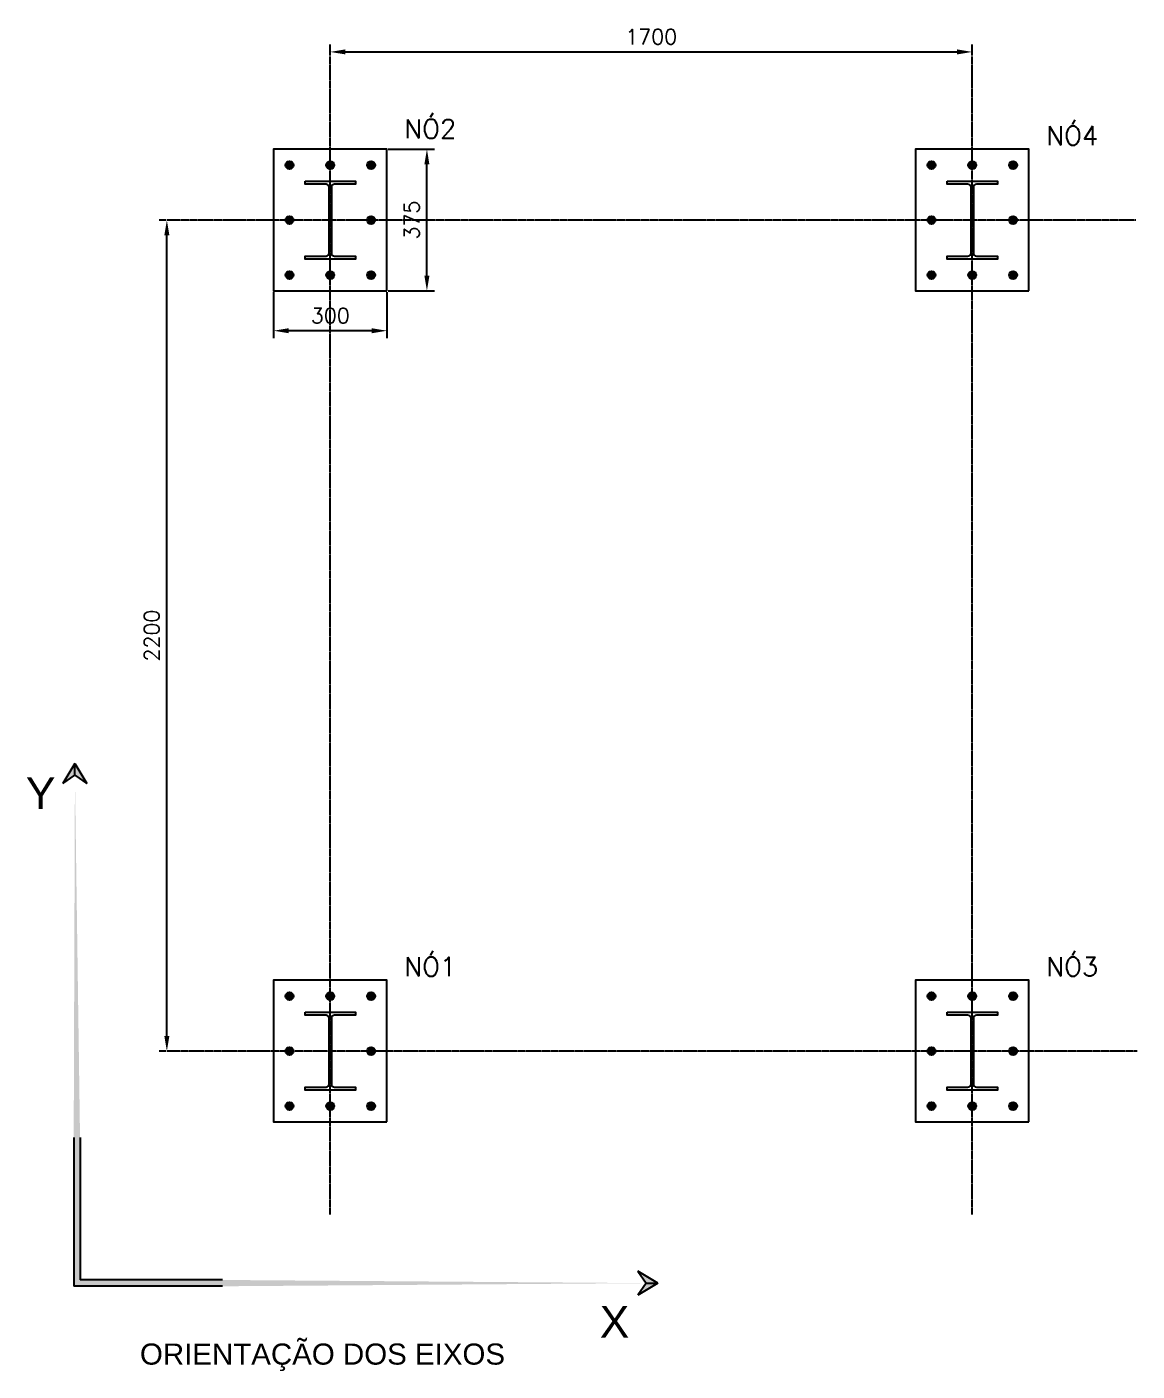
# Model space of a CAD drawing. Header units: inches. Extents: x 8 to 28272, y -1673 to 6287.
# Drawn here: x 17321 to 20261, y -1673 to 1886 of the extents above; entities that cross this region are included whole.
import ezdxf

# ---------------------------------------------------------------- set-up
doc = ezdxf.new("R2010")
doc.units = ezdxf.units.IN
doc.header["$MEASUREMENT"] = 0
doc.linetypes.add('ACAD_ISO04W100', pattern=[30, 24, -3, 0, -3])
for name, color, linetype in [('BASE', 6, 'Continuous'), ('COTAS', 2, 'Continuous'), ('EIXO 1_20', 2, 'ACAD_ISO04W100'), ('TEXTO', 3, 'Continuous')]:
    doc.layers.add(name, color=color, linetype=linetype)
doc.styles.add('Arial', font='arial.ttf')
doc.styles.add('ROMANS', font='romans')
doc.dimstyles.new('20M', dxfattribs={"dimtxt": 40, "dimasz": 40, "dimexe": 20, "dimexo": 3, "dimgap": 20, "dimtad": 3, "dimdec": 0, "dimzin": 12, "dimdsep": 46, "dimtxsty": 'ROMANS', "dimcen": 0.09, "dimclrd": 256, "dimclre": 256, "dimclrt": 3, "dimazin": 3, "dimtfac": 1, "dimtdec": 0, "dimtmove": 2, "dimatfit": 3, "dimfxl": 1, "dimtolj": 1, "dimtzin": 0, "dimlwd": -1, "dimlwe": -1, "dimarcsym": 0})

# ---------------------------------------------------------------- blocks, each defined once
blk = doc.blocks.new('*D8')
at = {"layer": 'COTAS'}
for p, q in [((17688.5, 1374.4), (17671.5, 1374.4)), ((17691.5, -785.6), (17691.5, 1334.4)), ((17688.5, -825.6), (17671.5, -825.6))]:
    blk.add_line(p, q, dxfattribs=at)
for points in [[(17698.2, 1334.4), (17684.9, 1334.4), (17691.5, 1374.4)], [(17684.9, -785.6), (17698.2, -785.6), (17691.5, -825.6)]]:
    blk.add_solid(points, dxfattribs=at)
at = {"layer": 'Defpoints', "color": 0}
for p in [(17691.5, 1374.4), (17691.5, 1374.4), (17691.5, -825.6)]:
    blk.add_point(p, dxfattribs=at)
at = {"layer": 'COTAS', "color": 3, "insert": (17651.5, 274.4), "char_height": 40, "attachment_point": 5, "rotation": 90, "style": 'ROMANS'}
blk.add_mtext('\\A1;2200', dxfattribs=at)
blk = doc.blocks.new('*D9')
at = {"layer": 'COTAS'}
for p, q in [((18124.3, 1810.2), (18124.3, 1839.6)), ((18164.3, 1819.6), (19784.3, 1819.6)), ((19824.3, 1810.2), (19824.3, 1839.6))]:
    blk.add_line(p, q, dxfattribs=at)
for points in [[(18164.3, 1826.3), (18164.3, 1813), (18124.3, 1819.6)], [(19784.3, 1813), (19784.3, 1826.3), (19824.3, 1819.6)]]:
    blk.add_solid(points, dxfattribs=at)
at = {"layer": 'Defpoints', "color": 0}
for p in [(19824.3, 1819.6), (18124.3, 1807.2), (19824.3, 1807.2)]:
    blk.add_point(p, dxfattribs=at)
at = {"layer": 'COTAS', "color": 3, "insert": (18974.3, 1859.6), "char_height": 40, "attachment_point": 5, "style": 'ROMANS'}
blk.add_mtext('\\A1;1700', dxfattribs=at)
blk = doc.blocks.new('*D11')
at = {"layer": 'COTAS'}
for p, q in [((18277.3, 1561.9), (18400.2, 1561.9)), ((18380.2, 1226.9), (18380.2, 1521.9)), ((18277.3, 1186.9), (18400.2, 1186.9))]:
    blk.add_line(p, q, dxfattribs=at)
for points in [[(18386.8, 1521.9), (18373.5, 1521.9), (18380.2, 1561.9)], [(18373.5, 1226.9), (18386.8, 1226.9), (18380.2, 1186.9)]]:
    blk.add_solid(points, dxfattribs=at)
at = {"layer": 'Defpoints', "color": 0}
for p in [(18274.3, 1561.9), (18380.2, 1561.9), (18274.3, 1186.9)]:
    blk.add_point(p, dxfattribs=at)
at = {"layer": 'COTAS', "color": 3, "insert": (18340.2, 1374.4), "char_height": 40, "attachment_point": 5, "rotation": 90, "style": 'ROMANS'}
blk.add_mtext('\\A1;375', dxfattribs=at)
blk = doc.blocks.new('*D12')
at = {"layer": 'COTAS'}
for p, q in [((17974.3, 1183.9), (17974.3, 1061.5)), ((18274.3, 1183.9), (18274.3, 1061.5)), ((18234.3, 1081.5), (18014.3, 1081.5))]:
    blk.add_line(p, q, dxfattribs=at)
for points in [[(18014.3, 1088.1), (18014.3, 1074.8), (17974.3, 1081.5)], [(18234.3, 1074.8), (18234.3, 1088.1), (18274.3, 1081.5)]]:
    blk.add_solid(points, dxfattribs=at)
at = {"layer": 'Defpoints', "color": 0}
for p in [(17974.3, 1186.9), (18274.3, 1186.9), (17974.3, 1081.5)]:
    blk.add_point(p, dxfattribs=at)
at = {"layer": 'COTAS', "color": 3, "insert": (18124.3, 1121.5), "char_height": 40, "attachment_point": 5, "style": 'ROMANS'}
blk.add_mtext('\\A1;300', dxfattribs=at)

msp = doc.modelspace()

# ---------------------------------------------------------------- hatches: boundary and pattern name
at = {"layer": 'BASE'}
h = msp.add_hatch(color=256, dxfattribs=at)
h.paths.add_polyline_path([(17448.11, -64.53), (17416.28, -117.35), (17448.11, -95.43)])
h.paths.add_polyline_path([(17448.11, -95.43), (17479.93, -117.35), (17448.11, -64.53)])
msp.add_hatch(color=256, dxfattribs=at).paths.add_polyline_path([(17461.63, -1431.42), (17461.63, -1054.32), (17448.11, -95.43), (17444.87, -1054.32), (17444.87, -1448.18), (17838.73, -1448.18), (18960.71, -1439.8), (17838.73, -1431.42)])
h = msp.add_hatch(color=256, dxfattribs=at)
h.paths.add_polyline_path([(18938.78, -1407.98), (18960.71, -1439.8), (18991.61, -1439.8)])
h.paths.add_polyline_path([(18991.61, -1439.8), (18960.71, -1439.8), (18938.78, -1471.63)])

# ---------------------------------------------------------------- linework, layer by layer
at = {"color": 6}
for points in [[(18274.32, 1186.87), (18274.32, 1561.87), (17974.32, 1561.87), (17974.32, 1186.87)], [(19974.32, 1186.87), (19974.32, 1561.87), (19674.32, 1561.87), (19674.32, 1186.87)], [(18274.32, -1013.13), (18274.32, -638.13), (17974.32, -638.13), (17974.32, -1013.13)], [(19974.32, -1013.13), (19974.32, -638.13), (19674.32, -638.13), (19674.32, -1013.13)]]:
    msp.add_lwpolyline(points, close=True, dxfattribs=at)
at = {"color": 2, "const_width": 10.52}
for points in [[(18016.32, 1514.61, 1), (18016.32, 1525.13, 1)], [(18124.32, 1514.61, 1), (18124.32, 1525.13, 1)], [(18232.32, 1514.61, 1), (18232.32, 1525.13, 1)], [(19716.32, 1514.61, 1), (19716.32, 1525.13, 1)], [(19824.32, 1514.61, 1), (19824.32, 1525.13, 1)], [(19932.32, 1514.61, 1), (19932.32, 1525.13, 1)], [(18016.32, 1369.11, 1), (18016.32, 1379.63, 1)], [(18232.32, 1369.11, 1), (18232.32, 1379.63, 1)], [(19716.32, 1369.11, 1), (19716.32, 1379.63, 1)], [(19932.32, 1369.11, 1), (19932.32, 1379.63, 1)], [(18016.32, 1223.61, 1), (18016.32, 1234.13, 1)], [(18124.32, 1223.61, 1), (18124.32, 1234.13, 1)], [(18232.32, 1223.61, 1), (18232.32, 1234.13, 1)], [(19716.32, 1223.61, 1), (19716.32, 1234.13, 1)], [(19824.32, 1223.61, 1), (19824.32, 1234.13, 1)], [(19932.32, 1223.61, 1), (19932.32, 1234.13, 1)], [(18016.32, -685.39, 1), (18016.32, -674.87, 1)], [(18124.32, -685.39, 1), (18124.32, -674.87, 1)], [(18232.32, -685.39, 1), (18232.32, -674.87, 1)], [(19716.32, -685.39, 1), (19716.32, -674.87, 1)], [(19824.32, -685.39, 1), (19824.32, -674.87, 1)], [(19932.32, -685.39, 1), (19932.32, -674.87, 1)], [(18016.32, -830.89, 1), (18016.32, -820.37, 1)], [(18232.32, -830.89, 1), (18232.32, -820.37, 1)], [(19716.32, -830.89, 1), (19716.32, -820.37, 1)], [(19932.32, -830.89, 1), (19932.32, -820.37, 1)], [(18016.32, -976.39, 1), (18016.32, -965.87, 1)], [(18124.32, -976.39, 1), (18124.32, -965.87, 1)], [(18232.32, -976.39, 1), (18232.32, -965.87, 1)], [(19716.32, -976.39, 1), (19716.32, -965.87, 1)], [(19824.32, -976.39, 1), (19824.32, -965.87, 1)], [(19932.32, -976.39, 1), (19932.32, -965.87, 1)]]:
    msp.add_lwpolyline(points, format="xyb", close=True, dxfattribs=at)
at = {"color": 3}
for points in [[(18057.82, 1477.87), (18190.82, 1477.87), (18190.82, 1469.47), (18135.62, 1469.47, 0.4142136), (18127.22, 1461.07), (18127.22, 1287.67, 0.4142136), (18135.62, 1279.27), (18190.82, 1279.27), (18190.82, 1270.87), (18057.82, 1270.87), (18057.82, 1279.27), (18113.02, 1279.27, 0.4142136), (18121.42, 1287.67), (18121.42, 1461.07, 0.4142136), (18113.02, 1469.47), (18057.82, 1469.47), (18057.82, 1477.87)], [(19757.82, 1477.87), (19890.82, 1477.87), (19890.82, 1469.47), (19835.62, 1469.47, 0.4142136), (19827.22, 1461.07), (19827.22, 1287.67, 0.4142136), (19835.62, 1279.27), (19890.82, 1279.27), (19890.82, 1270.87), (19757.82, 1270.87), (19757.82, 1279.27), (19813.02, 1279.27, 0.4142136), (19821.42, 1287.67), (19821.42, 1461.07, 0.4142136), (19813.02, 1469.47), (19757.82, 1469.47), (19757.82, 1477.87)], [(18057.82, -722.13), (18190.82, -722.13), (18190.82, -730.53), (18135.62, -730.53, 0.4142136), (18127.22, -738.93), (18127.22, -912.33, 0.4142136), (18135.62, -920.73), (18190.82, -920.73), (18190.82, -929.13), (18057.82, -929.13), (18057.82, -920.73), (18113.02, -920.73, 0.4142136), (18121.42, -912.33), (18121.42, -738.93, 0.4142136), (18113.02, -730.53), (18057.82, -730.53), (18057.82, -722.13)], [(19757.82, -722.13), (19890.82, -722.13), (19890.82, -730.53), (19835.62, -730.53, 0.4142136), (19827.22, -738.93), (19827.22, -912.33, 0.4142136), (19835.62, -920.73), (19890.82, -920.73), (19890.82, -929.13), (19757.82, -929.13), (19757.82, -920.73), (19813.02, -920.73, 0.4142136), (19821.42, -912.33), (19821.42, -738.93, 0.4142136), (19813.02, -730.53), (19757.82, -730.53), (19757.82, -722.13)]]:
    msp.add_lwpolyline(points, format="xyb", close=True, dxfattribs=at)
at = {"color": 2, "linetype": 'Continuous'}
for centre in [(18016.32, 1519.87), (18124.32, 1519.87), (18232.32, 1519.87), (19716.32, 1519.87), (19824.32, 1519.87), (19932.32, 1519.87), (18016.32, 1374.37), (18232.32, 1374.37), (19716.32, 1374.37), (19932.32, 1374.37), (18016.32, 1228.87), (18124.32, 1228.87), (18232.32, 1228.87), (19716.32, 1228.87), (19824.32, 1228.87), (19932.32, 1228.87), (18016.32, -680.13), (18124.32, -680.13), (18232.32, -680.13), (19716.32, -680.13), (19824.32, -680.13), (19932.32, -680.13), (18016.32, -825.63), (18232.32, -825.63), (19716.32, -825.63), (19932.32, -825.63), (18016.32, -971.13), (18124.32, -971.13), (18232.32, -971.13), (19716.32, -971.13), (19824.32, -971.13), (19932.32, -971.13)]:
    msp.add_circle(centre, 10.52, dxfattribs=at)
at = {"layer": 'BASE'}
for p, q in [((17448.11, -64.53), (17416.28, -117.35)), ((17448.11, -95.43), (17448.11, -64.53)), ((17448.11, -64.53), (17479.93, -117.35)), ((17416.28, -117.35), (17448.11, -95.43)), ((17448.11, -95.43), (17479.93, -117.35)), ((17444.87, -1054.32), (17444.87, -1448.18)), ((17461.63, -1054.32), (17461.63, -1431.42)), ((18991.61, -1439.8), (18938.78, -1407.98)), ((18938.78, -1407.98), (18960.71, -1439.8)), ((17838.73, -1448.18), (17444.87, -1448.18)), ((17838.73, -1431.42), (17461.63, -1431.42)), ((18991.61, -1439.8), (18938.78, -1471.63)), ((18960.71, -1439.8), (18938.78, -1471.63)), ((18960.71, -1439.8), (18991.61, -1439.8))]:
    msp.add_line(p, q, dxfattribs=at)
at = {"layer": 'EIXO 1_20', "ltscale": 0.15}
for p, q in [((18124.32, -1258.42), (18124.32, 1807.17)), ((19824.32, -1258.4), (19824.32, 1807.17)), ((20257.11, 1374.37), (17691.52, 1374.37)), ((20260.87, -825.63), (17691.52, -825.63))]:
    msp.add_line(p, q, dxfattribs=at)

# ---------------------------------------------------------------- texts
at = {"layer": 'COTAS', "color": 4, "insert": (18103.66, -1636.21), "char_height": 55.859, "attachment_point": 5, "style": 'Arial'}
msp.add_mtext('\\A1;ORIENTAÇÃO DOS EIXOS', dxfattribs=at)
at = {"layer": 'TEXTO', "color": 4, "style": 'ROMANS'}
for s, p in [('NÓ2', (18320.57, 1590.97)), ('NÓ4', (20020.57, 1573.14)), ('NÓ1', (18320.57, -626.86)), ('NÓ3', (20020.57, -626.86))]:
    msp.add_text(s, height=50, dxfattribs=at).set_placement(p)
at = {"layer": 'TEXTO', "color": 5, "lineweight": 5, "style": 'Arial'}
for s, p in [('Y', (17318.29, -185)), ('X', (18837.99, -1584.18))]:
    msp.add_text(s, height=83.79, dxfattribs=at).set_placement(p)

# ---------------------------------------------------------------- dimensions: what is measured, and where the dimension line sits
at = {"layer": 'COTAS'}
for base, p1, p2, picture, middle in [((19824.32, 1819.64), (18124.32, 1807.17), (19824.32, 1807.17), '*D9', (18974.32, 1859.64)), ((17974.32, 1081.47), (18274.32, 1186.87), (17974.32, 1186.87), '*D12', (18124.32, 1121.47))]:
    dim = msp.add_linear_dim(base=base, p1=p1, p2=p2, dimstyle='20M', dxfattribs=at)
    dim.commit()
    dim.dimension.update_dxf_attribs({"geometry": picture, "text_midpoint": middle})
for base, p1, p2, picture, middle in [((18380.16, 1561.87), (18274.32, 1186.87), (18274.32, 1561.87), '*D11', (18340.16, 1374.37)), ((17691.52, 1374.37), (17691.52, -825.63), (17691.52, 1374.37), '*D8', (17651.52, 274.37))]:
    dim = msp.add_linear_dim(base=base, p1=p1, p2=p2, angle=90, dimstyle='20M', dxfattribs=at)
    dim.commit()
    dim.dimension.update_dxf_attribs({"geometry": picture, "text_midpoint": middle})

doc.saveas('drawing.dxf')
